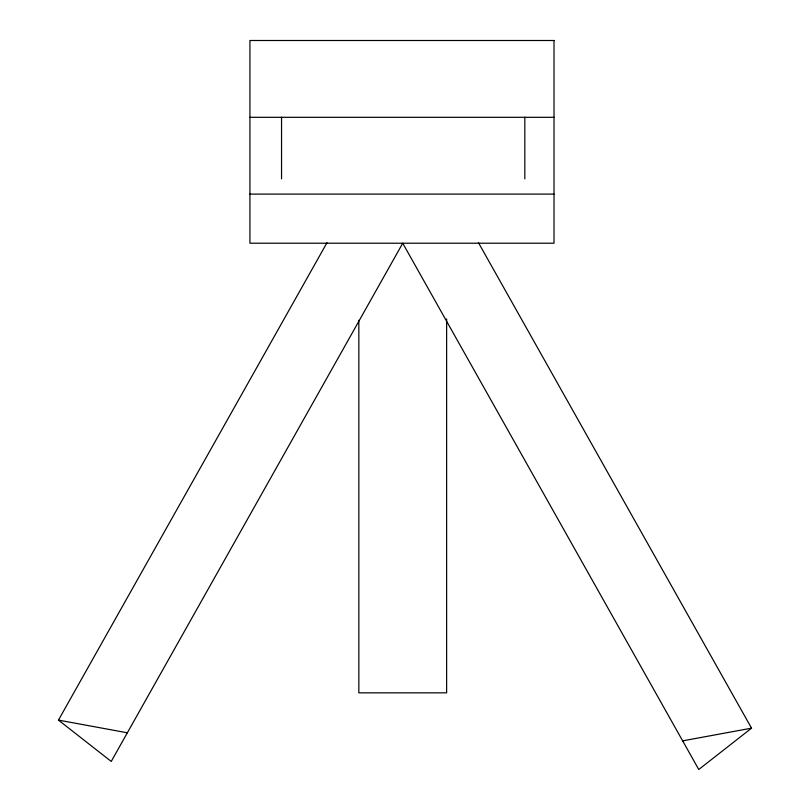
<?xml version="1.0" encoding="UTF-8"?>
<svg xmlns="http://www.w3.org/2000/svg" width="810" height="810" viewBox="0 0 810 810"><rect width="100%" height="100%" fill="white"/><g stroke="black" fill="none" stroke-linecap="round" stroke-linejoin="round"><path stroke-width="1.21" d="M478.426 242.635L751.538 728.17L698.767 769.5L402.732 243.223L111.233 761.44L58.462 720.11L327.017 242.686M682.648 740.856L751.538 728.17M249.925 117.308L554.01 117.308M249.925 194.106L554.01 194.106M58.462 720.11L127.352 732.797M524.819 117.227L524.819 178.858M446.624 318.998L446.624 692.844L358.84 692.844L358.84 320.264M281.546 117.227L281.546 178.858M554.01 40.5L249.925 40.5L249.925 243.223L554.01 243.223L554.01 40.5"/></g></svg>
